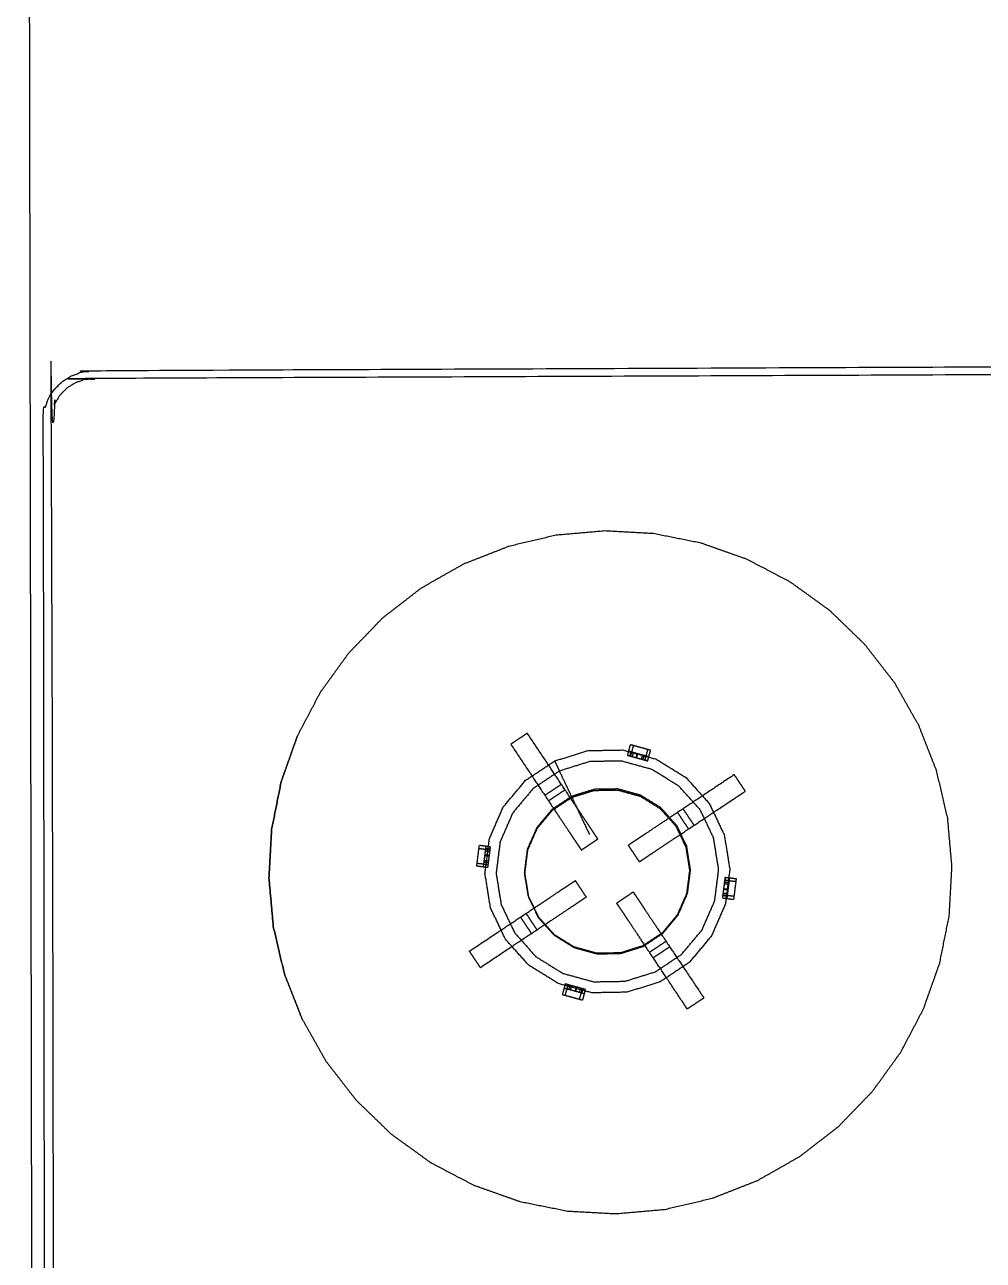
# Model space of a CAD drawing. Header units: millimetres. Extents: x 3429 to 24139, y -631 to 9878.
# Drawn here: x 9379.1 to 9439, y 3516 to 3593.1 of the extents above; entities that cross this region are included whole.
import ezdxf

# ---------------------------------------------------------------- set-up
doc = ezdxf.new("R2010")
doc.units = ezdxf.units.MM
for name, color, linetype, lineweight in [('multid_gorunus_3', 23, 'Continuous', 13), ('multid_gorunus_4', 15, 'Continuous', 9), ('multid_gorunus_5', 193, 'Continuous', 5), ('multid_gorunus_6', 54, 'Continuous', 0)]:
    doc.layers.add(name, color=color, linetype=linetype, lineweight=lineweight)

# ---------------------------------------------------------------- blocks, each defined once
blk = doc.blocks.new('grup-2')
at = {"layer": 'multid_gorunus_3', "lineweight": -3}
for points in [[(2177.357, 6034.773), (2177.67, 6034.738), (2177.983, 6034.703), (2178.271, 6034.601), (2178.558, 6034.5), (2178.812, 6034.339), (2179.067, 6034.179), (2179.279, 6033.968), (2179.492, 6033.758), (2179.654, 6033.505), (2179.816, 6033.252), (2179.92, 6032.965), (2180.024, 6032.678), (2180.062, 6032.366), (2180.099, 6032.053), (2180.024, 5970.278), (2180.236, 5918.509), (2180.201, 5918.196), (2180.166, 5917.883), (2180.065, 5917.595), (2179.963, 5917.308), (2179.803, 5917.054), (2179.642, 5916.799), (2179.432, 5916.587), (2179.221, 5916.374), (2178.968, 5916.212), (2178.715, 5916.05), (2178.429, 5915.946), (2178.142, 5915.842), (2177.829, 5915.804), (2177.517, 5915.767), (2143.248, 5915.627), (2108.978, 5915.487), (2108.666, 5915.521), (2108.353, 5915.556), (2108.065, 5915.658), (2107.777, 5915.76), (2107.523, 5915.92), (2107.269, 5916.08), (2107.057, 5916.291), (2106.844, 5916.501), (2106.682, 5916.754), (2106.52, 5917.007), (2106.415, 5917.294), (2106.311, 5917.581), (2106.274, 5917.893), (2106.237, 5918.206), (2106.393, 5959.982), (2106.1, 6031.751), (2106.134, 6032.063), (2106.169, 6032.376), (2106.271, 6032.664), (2106.373, 6032.951), (2106.533, 6033.206), (2106.693, 6033.46), (2106.904, 6033.672), (2107.115, 6033.885), (2107.367, 6034.047), (2107.62, 6034.209), (2107.907, 6034.313), (2108.194, 6034.417), (2108.506, 6034.455), (2108.819, 6034.492), (2143.088, 6034.633), (2177.357, 6034.773)], [(2177.357, 6034.773), (2177.67, 6034.738), (2177.983, 6034.703), (2178.271, 6034.601), (2178.558, 6034.5), (2178.812, 6034.339), (2179.067, 6034.179), (2179.279, 6033.968), (2179.492, 6033.758), (2179.654, 6033.505), (2179.816, 6033.252), (2179.92, 6032.965), (2180.024, 6032.678), (2180.062, 6032.366), (2180.099, 6032.053), (2180.024, 5970.278), (2180.236, 5918.509), (2180.201, 5918.196), (2180.166, 5917.883), (2180.065, 5917.595), (2179.963, 5917.308), (2179.803, 5917.054), (2179.642, 5916.799), (2179.432, 5916.587), (2179.221, 5916.374), (2178.968, 5916.212), (2178.715, 5916.05), (2178.429, 5915.946), (2178.142, 5915.842), (2177.829, 5915.804), (2177.517, 5915.767), (2143.248, 5915.627), (2108.978, 5915.487), (2108.666, 5915.521), (2108.353, 5915.556), (2108.065, 5915.658), (2107.777, 5915.76), (2107.523, 5915.92), (2107.269, 5916.08), (2107.057, 5916.291), (2106.844, 5916.501), (2106.682, 5916.754), (2106.52, 5917.007), (2106.415, 5917.294), (2106.311, 5917.581), (2106.274, 5917.893), (2106.237, 5918.206), (2106.393, 5959.982), (2106.1, 6031.751), (2106.134, 6032.063), (2106.169, 6032.376), (2106.271, 6032.664), (2106.373, 6032.951), (2106.533, 6033.206), (2106.693, 6033.46), (2106.904, 6033.672), (2107.115, 6033.885), (2107.367, 6034.047), (2107.62, 6034.209), (2107.907, 6034.313), (2108.194, 6034.417), (2108.506, 6034.455), (2108.819, 6034.492), (2143.088, 6034.633), (2177.357, 6034.773)], [(2178.097, 6035.19), (2177.727, 6035.232), (2177.357, 6035.273), (2143.086, 6035.132), (2108.815, 6034.992), (2108.445, 6034.948), (2108.076, 6034.904), (2107.736, 6034.781), (2107.397, 6034.658), (2107.098, 6034.466), (2106.799, 6034.274), (2106.55, 6034.023), (2106.301, 6033.772), (2106.112, 6033.471), (2105.922, 6033.171), (2105.802, 6032.831), (2105.682, 6032.491), (2105.641, 6032.121), (2105.6, 6031.75), (2105.893, 5959.98), (2105.737, 5918.202), (2105.781, 5917.832), (2105.825, 5917.462), (2105.948, 5917.123), (2106.071, 5916.784), (2106.263, 5916.485), (2106.455, 5916.186), (2106.706, 5915.937), (2106.957, 5915.688), (2107.257, 5915.499), (2107.558, 5915.309), (2107.898, 5915.189), (2108.238, 5915.069), (2108.608, 5915.028), (2108.978, 5914.987), (2143.25, 5915.127), (2177.521, 5915.267), (2177.89, 5915.311), (2178.26, 5915.355), (2178.599, 5915.478), (2178.938, 5915.601), (2179.237, 5915.793), (2179.536, 5915.985), (2179.785, 5916.236), (2180.035, 5916.487), (2180.224, 5916.788), (2180.413, 5917.088), (2180.534, 5917.428), (2180.654, 5917.769), (2180.695, 5918.139), (2180.736, 5918.509), (2180.524, 5970.28), (2180.599, 6032.057), (2180.555, 6032.427), (2180.511, 6032.797), (2180.388, 6033.136), (2180.265, 6033.475), (2180.073, 6033.774), (2179.881, 6034.073), (2179.63, 6034.322), (2179.379, 6034.571), (2179.078, 6034.761), (2178.778, 6034.95), (2178.438, 6035.07), (2178.097, 6035.19)], [(2178.097, 6035.19), (2177.727, 6035.232), (2177.357, 6035.273), (2143.086, 6035.132), (2108.815, 6034.992), (2108.445, 6034.948), (2108.076, 6034.904), (2107.736, 6034.781), (2107.397, 6034.658), (2107.098, 6034.466), (2106.799, 6034.274), (2106.55, 6034.023), (2106.301, 6033.772), (2106.112, 6033.471), (2105.922, 6033.171), (2105.802, 6032.831), (2105.682, 6032.491), (2105.641, 6032.121), (2105.6, 6031.75), (2105.893, 5959.98), (2105.737, 5918.202), (2105.781, 5917.832), (2105.825, 5917.462), (2105.948, 5917.123), (2106.071, 5916.784), (2106.263, 5916.485), (2106.455, 5916.186), (2106.706, 5915.937), (2106.957, 5915.688), (2107.257, 5915.499), (2107.558, 5915.309), (2107.898, 5915.189), (2108.238, 5915.069), (2108.608, 5915.028), (2108.978, 5914.987), (2143.25, 5915.127), (2177.521, 5915.267), (2177.89, 5915.311), (2178.26, 5915.355), (2178.599, 5915.478), (2178.938, 5915.601), (2179.237, 5915.793), (2179.536, 5915.985), (2179.785, 5916.236), (2180.035, 5916.487), (2180.224, 5916.788), (2180.413, 5917.088), (2180.534, 5917.428), (2180.654, 5917.769), (2180.695, 5918.139), (2180.736, 5918.509), (2180.524, 5970.28), (2180.599, 6032.057), (2180.555, 6032.427), (2180.511, 6032.797), (2180.388, 6033.136), (2180.265, 6033.475), (2180.073, 6033.774), (2179.881, 6034.073), (2179.63, 6034.322), (2179.379, 6034.571), (2179.078, 6034.761), (2178.778, 6034.95), (2178.438, 6035.07), (2178.097, 6035.19)]]:
    blk.add_open_spline(points, degree=2, knots=[-16, -16, -16, -15, -15, -14, -14, -13, -13, -12, -12, -11, -11, -10, -10, -9, -9, -8, -8, -7, -7, -6, -6, -5, -5, -4, -4, -3, -3, -2, -2, -1, -1, 0, 0, 1, 1, 2, 2, 3, 3, 4, 4, 5, 5, 6, 6, 7, 7, 8, 8, 9, 9, 10, 10, 11, 11, 12, 12, 13, 13, 14, 14, 15, 15, 16, 16, 16], dxfattribs=at)
at = {"layer": 'multid_gorunus_4', "lineweight": -3}
blk.add_lwpolyline([(2104.486, 6217.191), (2105.059, 5896.203)], dxfattribs=at)
for points, knots in [([(2129.831, 5985.519), (2129.831, 5985.519), (2129.832, 5985.519), (2131.179, 5984.812), (2132.525, 5984.105), (2133.96, 5983.598), (2135.394, 5983.091), (2136.885, 5982.792), (2138.377, 5982.493), (2139.896, 5982.41), (2141.415, 5982.328), (2142.93, 5982.461), (2144.446, 5982.595), (2145.926, 5982.943), (2147.407, 5983.292), (2148.824, 5983.847), (2150.24, 5984.402), (2151.562, 5985.154), (2152.885, 5985.906), (2154.088, 5986.837), (2155.29, 5987.769), (2156.347, 5988.863), (2157.404, 5989.956), (2158.296, 5991.189), (2159.187, 5992.422), (2159.894, 5993.769), (2160.6, 5995.117), (2161.108, 5996.55), (2161.616, 5997.984), (2161.914, 5999.476), (2162.212, 6000.968), (2162.295, 6002.487), (2162.379, 6004.006), (2162.244, 6005.521), (2162.11, 6007.036), (2161.762, 6008.517), (2161.415, 6009.998), (2160.859, 6011.414), (2160.303, 6012.83), (2159.552, 6014.153), (2158.801, 6015.476), (2157.869, 6016.678), (2156.936, 6017.88), (2155.843, 6018.938), (2154.75, 6019.996), (2153.517, 6020.887), (2152.283, 6021.777), (2150.937, 6022.484), (2149.59, 6023.191), (2148.155, 6023.698), (2146.721, 6024.206), (2145.23, 6024.504), (2143.738, 6024.803), (2142.219, 6024.886), (2140.7, 6024.968), (2139.185, 6024.835), (2137.669, 6024.702), (2136.189, 6024.353), (2134.708, 6024.004), (2133.292, 6023.449), (2131.875, 6022.894), (2130.553, 6022.142), (2129.23, 6021.391), (2128.028, 6020.459), (2126.825, 6019.528), (2125.768, 6018.434), (2124.711, 6017.34), (2123.819, 6016.107), (2122.928, 6014.875), (2122.222, 6013.527), (2121.515, 6012.18), (2121.007, 6010.746), (2120.499, 6009.312), (2120.201, 6007.82), (2119.903, 6006.329), (2119.82, 6004.81), (2119.736, 6003.291), (2119.871, 6001.775), (2120.005, 6000.26), (2120.353, 5998.779), (2120.701, 5997.298), (2121.257, 5995.882), (2121.812, 5994.466), (2122.563, 5993.143), (2123.314, 5991.82), (2124.246, 5990.618), (2125.179, 5989.416), (2126.272, 5988.358), (2127.365, 5987.3), (2128.598, 5986.41), (2129.832, 5985.519)], [7.999876, 7.999876, 7.999876, 8, 8, 9, 9, 10, 10, 11, 11, 12, 12, 13, 13, 14, 14, 15, 15, 16, 16, 17, 17, 18, 18, 19, 19, 20, 20, 21, 21, 22, 22, 23, 23, 24, 24, 25, 25, 26, 26, 27, 27, 28, 28, 29, 29, 30, 30, 31, 31, 32, 32, 33, 33, 34, 34, 35, 35, 36, 36, 37, 37, 38, 38, 39, 39, 40, 40, 41, 41, 42, 42, 43, 43, 44, 44, 45, 45, 46, 46, 47, 47, 48, 48, 49, 49, 50, 50, 51, 51, 52, 52, 52]), ([(2129.831, 5985.519), (2129.831, 5985.519), (2129.832, 5985.519), (2131.179, 5984.812), (2132.525, 5984.105), (2133.96, 5983.598), (2135.394, 5983.091), (2136.885, 5982.792), (2138.377, 5982.493), (2139.896, 5982.41), (2141.415, 5982.328), (2142.93, 5982.461), (2144.446, 5982.595), (2145.926, 5982.943), (2147.407, 5983.292), (2148.824, 5983.847), (2150.24, 5984.402), (2151.562, 5985.154), (2152.885, 5985.906), (2154.088, 5986.837), (2155.29, 5987.769), (2156.347, 5988.863), (2157.404, 5989.956), (2158.296, 5991.189), (2159.187, 5992.422), (2159.894, 5993.769), (2160.6, 5995.117), (2161.108, 5996.55), (2161.616, 5997.984), (2161.914, 5999.476), (2162.212, 6000.968), (2162.295, 6002.487), (2162.379, 6004.006), (2162.244, 6005.521), (2162.11, 6007.036), (2161.762, 6008.517), (2161.415, 6009.998), (2160.859, 6011.414), (2160.303, 6012.83), (2159.552, 6014.153), (2158.801, 6015.476), (2157.869, 6016.678), (2156.936, 6017.88), (2155.843, 6018.938), (2154.75, 6019.996), (2153.517, 6020.887), (2152.283, 6021.777), (2150.937, 6022.484), (2149.59, 6023.191), (2148.155, 6023.698), (2146.721, 6024.206), (2145.23, 6024.504), (2143.738, 6024.803), (2142.219, 6024.886), (2140.7, 6024.968), (2139.185, 6024.835), (2137.669, 6024.702), (2136.189, 6024.353), (2134.708, 6024.004), (2133.292, 6023.449), (2131.875, 6022.894), (2130.553, 6022.142), (2129.23, 6021.391), (2128.028, 6020.459), (2126.825, 6019.528), (2125.768, 6018.434), (2124.711, 6017.34), (2123.819, 6016.107), (2122.928, 6014.875), (2122.222, 6013.527), (2121.515, 6012.18), (2121.007, 6010.746), (2120.499, 6009.312), (2120.201, 6007.82), (2119.903, 6006.329), (2119.82, 6004.81), (2119.736, 6003.291), (2119.871, 6001.775), (2120.005, 6000.26), (2120.353, 5998.779), (2120.701, 5997.298), (2121.257, 5995.882), (2121.812, 5994.466), (2122.563, 5993.143), (2123.314, 5991.82), (2124.246, 5990.618), (2125.179, 5989.416), (2126.272, 5988.358), (2127.365, 5987.3), (2128.598, 5986.41), (2129.832, 5985.519)], [7.999876, 7.999876, 7.999876, 8, 8, 9, 9, 10, 10, 11, 11, 12, 12, 13, 13, 14, 14, 15, 15, 16, 16, 17, 17, 18, 18, 19, 19, 20, 20, 21, 21, 22, 22, 23, 23, 24, 24, 25, 25, 26, 26, 27, 27, 28, 28, 29, 29, 30, 30, 31, 31, 32, 32, 33, 33, 34, 34, 35, 35, 36, 36, 37, 37, 38, 38, 39, 39, 40, 40, 41, 41, 42, 42, 43, 43, 44, 44, 45, 45, 46, 46, 47, 47, 48, 48, 49, 49, 50, 50, 51, 51, 52, 52, 52]), ([(2121.812, 5994.466), (2121.257, 5995.882), (2120.701, 5997.298), (2120.353, 5998.779), (2120.005, 6000.26), (2119.871, 6001.775), (2119.736, 6003.291), (2119.82, 6004.81), (2119.903, 6006.329), (2120.201, 6007.82), (2120.499, 6009.312), (2121.007, 6010.746), (2121.515, 6012.18)], [61, 61, 61, 62, 62, 63, 63, 64, 64, 65, 65, 66, 66, 67, 67, 67]), ([(2121.812, 5994.466), (2121.257, 5995.882), (2120.701, 5997.298), (2120.353, 5998.779), (2120.005, 6000.26), (2119.871, 6001.775), (2119.736, 6003.291), (2119.82, 6004.81), (2119.903, 6006.329), (2120.201, 6007.82), (2120.499, 6009.312), (2121.007, 6010.746), (2121.515, 6012.18)], [61, 61, 61, 62, 62, 63, 63, 64, 64, 65, 65, 66, 66, 67, 67, 67])]:
    blk.add_open_spline(points, degree=2, knots=knots, dxfattribs=at)
at = {"layer": 'multid_gorunus_5', "lineweight": -3}
for points, knots in [([(2135.864, 6012.335), (2135.606, 6012.163), (2135.348, 6011.991), (2135.09, 6011.819), (2134.832, 6011.647)], [0, 0, 0, 1, 1, 2, 2, 2]), ([(2135.864, 6012.335), (2135.606, 6012.163), (2135.348, 6011.991), (2135.09, 6011.819), (2134.832, 6011.647)], [0, 0, 0, 1, 1, 2, 2, 2]), ([(2140.272, 6005.722), (2140.251, 6005.754), (2140.23, 6005.786), (2140.167, 6005.881), (2140.103, 6005.976), (2139.998, 6006.134), (2139.893, 6006.292), (2139.746, 6006.513), (2139.598, 6006.733), (2139.41, 6007.016), (2139.221, 6007.299), (2138.992, 6007.643), (2138.763, 6007.987), (2138.493, 6008.391), (2138.224, 6008.796), (2137.692, 6009.594), (2137.16, 6010.392), (2136.512, 6011.364), (2135.864, 6012.335)], [2, 2, 2, 3, 3, 4, 4, 5, 5, 6, 6, 7, 7, 8, 8, 9, 9, 10, 10, 11, 11, 11]), ([(2140.272, 6005.722), (2140.251, 6005.754), (2140.23, 6005.786), (2140.167, 6005.881), (2140.103, 6005.976), (2139.998, 6006.134), (2139.893, 6006.292), (2139.746, 6006.513), (2139.598, 6006.733), (2139.41, 6007.016), (2139.221, 6007.299), (2138.992, 6007.643), (2138.763, 6007.987), (2138.493, 6008.391), (2138.224, 6008.796), (2137.692, 6009.594), (2137.16, 6010.392), (2136.512, 6011.364), (2135.864, 6012.335)], [2, 2, 2, 3, 3, 4, 4, 5, 5, 6, 6, 7, 7, 8, 8, 9, 9, 10, 10, 11, 11, 11]), ([(2134.832, 6011.647), (2135.48, 6010.675), (2136.127, 6009.704), (2136.659, 6008.906), (2137.191, 6008.108), (2137.461, 6007.703), (2137.73, 6007.299), (2137.96, 6006.955), (2138.189, 6006.611), (2138.378, 6006.328), (2138.566, 6006.045), (2138.713, 6005.825), (2138.86, 6005.604), (2138.966, 6005.446), (2139.071, 6005.288), (2139.134, 6005.192), (2139.198, 6005.097), (2139.219, 6005.066), (2139.24, 6005.034)], [8, 8, 8, 9, 9, 10, 10, 11, 11, 12, 12, 13, 13, 14, 14, 15, 15, 16, 16, 17, 17, 17]), ([(2134.832, 6011.647), (2135.48, 6010.675), (2136.127, 6009.704), (2136.659, 6008.906), (2137.191, 6008.108), (2137.461, 6007.703), (2137.73, 6007.299), (2137.96, 6006.955), (2138.189, 6006.611), (2138.378, 6006.328), (2138.566, 6006.045), (2138.713, 6005.825), (2138.86, 6005.604), (2138.966, 6005.446), (2139.071, 6005.288), (2139.134, 6005.192), (2139.198, 6005.097), (2139.219, 6005.066), (2139.24, 6005.034)], [8, 8, 8, 9, 9, 10, 10, 11, 11, 12, 12, 13, 13, 14, 14, 15, 15, 16, 16, 17, 17, 17]), ([(2142.124, 6010.955), (2142.158, 6011.081), (2142.193, 6011.207), (2142.249, 6011.411), (2142.305, 6011.615)], [0, 0, 0, 1, 1, 2, 2, 2]), ([(2142.124, 6010.955), (2142.158, 6011.081), (2142.193, 6011.207), (2142.249, 6011.411), (2142.305, 6011.615)], [0, 0, 0, 1, 1, 2, 2, 2]), ([(2142.124, 6010.955), (2142.199, 6010.934), (2142.275, 6010.914), (2142.467, 6010.861), (2142.659, 6010.808), (2142.877, 6010.748), (2143.095, 6010.688), (2143.237, 6010.649), (2143.38, 6010.609), (2143.414, 6010.735), (2143.449, 6010.861), (2143.505, 6011.065), (2143.561, 6011.269)], [-2, -2, -2, -1, -1, 0, 0, 1, 1, 2, 2, 3, 3, 4, 4, 4]), ([(2142.124, 6010.955), (2142.199, 6010.934), (2142.275, 6010.914), (2142.467, 6010.861), (2142.659, 6010.808), (2142.877, 6010.748), (2143.095, 6010.688), (2143.237, 6010.649), (2143.38, 6010.609), (2143.414, 6010.735), (2143.449, 6010.861), (2143.505, 6011.065), (2143.561, 6011.269)], [-2, -2, -2, -1, -1, 0, 0, 1, 1, 2, 2, 3, 3, 4, 4, 4]), ([(2143.449, 6010.861), (2143.307, 6010.9), (2143.164, 6010.939), (2142.946, 6010.999), (2142.728, 6011.059), (2142.536, 6011.112), (2142.344, 6011.165), (2142.269, 6011.186), (2142.193, 6011.207)], [0, 0, 0, 1, 1, 2, 2, 3, 3, 4, 4, 4]), ([(2143.449, 6010.861), (2143.307, 6010.9), (2143.164, 6010.939), (2142.946, 6010.999), (2142.728, 6011.059), (2142.536, 6011.112), (2142.344, 6011.165), (2142.269, 6011.186), (2142.193, 6011.207)], [0, 0, 0, 1, 1, 2, 2, 3, 3, 4, 4, 4]), ([(2143.561, 6011.269), (2143.419, 6011.308), (2143.277, 6011.347), (2143.058, 6011.407), (2142.84, 6011.467), (2142.648, 6011.52), (2142.457, 6011.573), (2142.381, 6011.594), (2142.305, 6011.615)], [25, 25, 25, 26, 26, 27, 27, 28, 28, 29, 29, 29]), ([(2143.561, 6011.269), (2143.419, 6011.308), (2143.277, 6011.347), (2143.058, 6011.407), (2142.84, 6011.467), (2142.648, 6011.52), (2142.457, 6011.573), (2142.381, 6011.594), (2142.305, 6011.615)], [25, 25, 25, 26, 26, 27, 27, 28, 28, 29, 29, 29]), ([(2142.32, 6010.901), (2142.355, 6011.027), (2142.389, 6011.152), (2142.445, 6011.356), (2142.502, 6011.56)], [0, 0, 0, 1, 1, 2, 2, 2]), ([(2142.32, 6010.901), (2142.355, 6011.027), (2142.389, 6011.152), (2142.445, 6011.356), (2142.502, 6011.56)], [0, 0, 0, 1, 1, 2, 2, 2]), ([(2143.377, 6011.319), (2143.321, 6011.115), (2143.264, 6010.911), (2143.23, 6010.786), (2143.195, 6010.66)], [34, 34, 34, 35, 35, 36, 36, 36]), ([(2143.377, 6011.319), (2143.321, 6011.115), (2143.264, 6010.911), (2143.23, 6010.786), (2143.195, 6010.66)], [34, 34, 34, 35, 35, 36, 36, 36]), ([(2148.786, 6009.748), (2147.814, 6009.1), (2146.842, 6008.452), (2146.044, 6007.92), (2145.247, 6007.388), (2144.842, 6007.119), (2144.438, 6006.849), (2144.094, 6006.62), (2143.75, 6006.39), (2143.467, 6006.202), (2143.184, 6006.013), (2142.963, 6005.866), (2142.743, 6005.719), (2142.585, 6005.614), (2142.426, 6005.508), (2142.331, 6005.445), (2142.236, 6005.381), (2142.205, 6005.36), (2142.173, 6005.339)], [8, 8, 8, 9, 9, 10, 10, 11, 11, 12, 12, 13, 13, 14, 14, 15, 15, 16, 16, 17, 17, 17]), ([(2148.786, 6009.748), (2147.814, 6009.1), (2146.842, 6008.452), (2146.044, 6007.92), (2145.247, 6007.388), (2144.842, 6007.119), (2144.438, 6006.849), (2144.094, 6006.62), (2143.75, 6006.39), (2143.467, 6006.202), (2143.184, 6006.013), (2142.963, 6005.866), (2142.743, 6005.719), (2142.585, 6005.614), (2142.426, 6005.508), (2142.331, 6005.445), (2142.236, 6005.381), (2142.205, 6005.36), (2142.173, 6005.339)], [8, 8, 8, 9, 9, 10, 10, 11, 11, 12, 12, 13, 13, 14, 14, 15, 15, 16, 16, 17, 17, 17]), ([(2149.474, 6008.715), (2149.302, 6008.973), (2149.13, 6009.231), (2148.958, 6009.489), (2148.786, 6009.748)], [0, 0, 0, 1, 1, 2, 2, 2]), ([(2149.474, 6008.715), (2149.302, 6008.973), (2149.13, 6009.231), (2148.958, 6009.489), (2148.786, 6009.748)], [0, 0, 0, 1, 1, 2, 2, 2]), ([(2137.993, 6009.141), (2137.735, 6008.969), (2137.477, 6008.797), (2137.219, 6008.625), (2136.961, 6008.453)], [0, 0, 0, 1, 1, 2, 2, 2]), ([(2137.993, 6009.141), (2137.735, 6008.969), (2137.477, 6008.797), (2137.219, 6008.625), (2136.961, 6008.453)], [0, 0, 0, 1, 1, 2, 2, 2]), ([(2138.224, 6008.796), (2137.965, 6008.624), (2137.707, 6008.452), (2137.449, 6008.28), (2137.191, 6008.108)], [0, 0, 0, 1, 1, 2, 2, 2]), ([(2138.224, 6008.796), (2137.965, 6008.624), (2137.707, 6008.452), (2137.449, 6008.28), (2137.191, 6008.108)], [0, 0, 0, 1, 1, 2, 2, 2]), ([(2142.861, 6004.307), (2142.893, 6004.328), (2142.925, 6004.349), (2143.02, 6004.412), (2143.115, 6004.476), (2143.273, 6004.581), (2143.431, 6004.687), (2143.652, 6004.834), (2143.872, 6004.981), (2144.155, 6005.169), (2144.438, 6005.358), (2144.782, 6005.587), (2145.126, 6005.817), (2145.53, 6006.086), (2145.935, 6006.356), (2146.733, 6006.888), (2147.531, 6007.42), (2148.502, 6008.067), (2149.474, 6008.715)], [2, 2, 2, 3, 3, 4, 4, 5, 5, 6, 6, 7, 7, 8, 8, 9, 9, 10, 10, 11, 11, 11]), ([(2142.861, 6004.307), (2142.893, 6004.328), (2142.925, 6004.349), (2143.02, 6004.412), (2143.115, 6004.476), (2143.273, 6004.581), (2143.431, 6004.687), (2143.652, 6004.834), (2143.872, 6004.981), (2144.155, 6005.169), (2144.438, 6005.358), (2144.782, 6005.587), (2145.126, 6005.817), (2145.53, 6006.086), (2145.935, 6006.356), (2146.733, 6006.888), (2147.531, 6007.42), (2148.502, 6008.067), (2149.474, 6008.715)], [2, 2, 2, 3, 3, 4, 4, 5, 5, 6, 6, 7, 7, 8, 8, 9, 9, 10, 10, 11, 11, 11]), ([(2145.935, 6006.356), (2145.763, 6006.614), (2145.591, 6006.872), (2145.419, 6007.13), (2145.247, 6007.388)], [0, 0, 0, 1, 1, 2, 2, 2]), ([(2145.935, 6006.356), (2145.763, 6006.614), (2145.591, 6006.872), (2145.419, 6007.13), (2145.247, 6007.388)], [0, 0, 0, 1, 1, 2, 2, 2]), ([(2146.28, 6006.586), (2146.108, 6006.844), (2145.936, 6007.102), (2145.764, 6007.36), (2145.592, 6007.618)], [0, 0, 0, 1, 1, 2, 2, 2]), ([(2146.28, 6006.586), (2146.108, 6006.844), (2145.936, 6007.102), (2145.764, 6007.36), (2145.592, 6007.618)], [0, 0, 0, 1, 1, 2, 2, 2]), ([(2140.272, 6005.722), (2140.014, 6005.55), (2139.756, 6005.378), (2139.498, 6005.206), (2139.24, 6005.034)], [0, 0, 0, 1, 1, 2, 2, 2]), ([(2140.272, 6005.722), (2140.014, 6005.55), (2139.756, 6005.378), (2139.498, 6005.206), (2139.24, 6005.034)], [0, 0, 0, 1, 1, 2, 2, 2]), ([(2132.707, 6004.033), (2132.725, 6004.179), (2132.744, 6004.326), (2132.772, 6004.55), (2132.801, 6004.775), (2132.826, 6004.972), (2132.851, 6005.17), (2132.861, 6005.248), (2132.871, 6005.325)], [25, 25, 25, 26, 26, 27, 27, 28, 28, 29, 29, 29]), ([(2132.707, 6004.033), (2132.725, 6004.179), (2132.744, 6004.326), (2132.772, 6004.55), (2132.801, 6004.775), (2132.826, 6004.972), (2132.851, 6005.17), (2132.861, 6005.248), (2132.871, 6005.325)], [25, 25, 25, 26, 26, 27, 27, 28, 28, 29, 29, 29]), ([(2133.51, 6004.929), (2133.519, 6005.006), (2133.529, 6005.084), (2133.539, 6005.162), (2133.549, 6005.239), (2133.539, 6005.162), (2133.529, 6005.084), (2133.504, 6004.886), (2133.479, 6004.689), (2133.451, 6004.464), (2133.422, 6004.24), (2133.404, 6004.093), (2133.385, 6003.947), (2133.256, 6003.963), (2133.127, 6003.979), (2132.917, 6004.006), (2132.707, 6004.033)], [-3.392285, -3.392285, -3.392285, -3, -3, -2, -2, -1, -1, 0, 0, 1, 1, 2, 2, 3, 3, 4, 4, 4]), ([(2133.51, 6004.929), (2133.519, 6005.006), (2133.529, 6005.084), (2133.539, 6005.162), (2133.549, 6005.239), (2133.539, 6005.162), (2133.529, 6005.084), (2133.504, 6004.886), (2133.479, 6004.689), (2133.451, 6004.464), (2133.422, 6004.24), (2133.404, 6004.093), (2133.385, 6003.947), (2133.256, 6003.963), (2133.127, 6003.979), (2132.917, 6004.006), (2132.707, 6004.033)], [-3.392285, -3.392285, -3.392285, -3, -3, -2, -2, -1, -1, 0, 0, 1, 1, 2, 2, 3, 3, 4, 4, 4]), ([(2133.523, 6005.037), (2133.394, 6005.054), (2133.265, 6005.07), (2133.055, 6005.097), (2132.845, 6005.123)], [0, 0, 0, 1, 1, 2, 2, 2]), ([(2133.523, 6005.037), (2133.394, 6005.054), (2133.265, 6005.07), (2133.055, 6005.097), (2132.845, 6005.123)], [0, 0, 0, 1, 1, 2, 2, 2]), ([(2133.549, 6005.239), (2133.42, 6005.256), (2133.291, 6005.272), (2133.081, 6005.299), (2132.871, 6005.325)], [0, 0, 0, 1, 1, 2, 2, 2]), ([(2133.549, 6005.239), (2133.42, 6005.256), (2133.291, 6005.272), (2133.081, 6005.299), (2132.871, 6005.325)], [0, 0, 0, 1, 1, 2, 2, 2]), ([(2133.127, 6003.979), (2133.145, 6004.126), (2133.164, 6004.273), (2133.192, 6004.497), (2133.221, 6004.722), (2133.246, 6004.919), (2133.271, 6005.116), (2133.281, 6005.194), (2133.291, 6005.272)], [0, 0, 0, 1, 1, 2, 2, 3, 3, 4, 4, 4]), ([(2133.127, 6003.979), (2133.145, 6004.126), (2133.164, 6004.273), (2133.192, 6004.497), (2133.221, 6004.722), (2133.246, 6004.919), (2133.271, 6005.116), (2133.281, 6005.194), (2133.291, 6005.272)], [0, 0, 0, 1, 1, 2, 2, 3, 3, 4, 4, 4]), ([(2133.523, 6005.037), (2133.526, 6005.06), (2133.529, 6005.084), (2133.539, 6005.162), (2133.549, 6005.239), (2133.539, 6005.162), (2133.529, 6005.084), (2133.526, 6005.06), (2133.523, 6005.037)], [42.882837, 42.882837, 42.882837, 43, 43, 44, 44, 45, 45, 45.117162, 45.117162, 45.117162]), ([(2133.523, 6005.037), (2133.526, 6005.06), (2133.529, 6005.084), (2133.539, 6005.162), (2133.549, 6005.239), (2133.539, 6005.162), (2133.529, 6005.084), (2133.526, 6005.06), (2133.523, 6005.037)], [42.882837, 42.882837, 42.882837, 43, 43, 44, 44, 45, 45, 45.117162, 45.117162, 45.117162]), ([(2142.861, 6004.307), (2142.689, 6004.565), (2142.517, 6004.823), (2142.345, 6005.081), (2142.173, 6005.339)], [0, 0, 0, 1, 1, 2, 2, 2]), ([(2142.861, 6004.307), (2142.689, 6004.565), (2142.517, 6004.823), (2142.345, 6005.081), (2142.173, 6005.339)], [0, 0, 0, 1, 1, 2, 2, 2]), ([(2132.731, 6004.223), (2132.941, 6004.196), (2133.151, 6004.169), (2133.28, 6004.153), (2133.409, 6004.137)], [34, 34, 34, 35, 35, 36, 36, 36]), ([(2132.731, 6004.223), (2132.941, 6004.196), (2133.151, 6004.169), (2133.28, 6004.153), (2133.409, 6004.137)], [34, 34, 34, 35, 35, 36, 36, 36]), ([(2148.063, 6002.046), (2148.073, 6002.124), (2148.083, 6002.202), (2148.108, 6002.399), (2148.133, 6002.596), (2148.161, 6002.821), (2148.19, 6003.045), (2148.208, 6003.192), (2148.227, 6003.338), (2148.356, 6003.322), (2148.485, 6003.306), (2148.695, 6003.279), (2148.905, 6003.252)], [-2, -2, -2, -1, -1, 0, 0, 1, 1, 2, 2, 3, 3, 4, 4, 4]), ([(2148.063, 6002.046), (2148.073, 6002.124), (2148.083, 6002.202), (2148.108, 6002.399), (2148.133, 6002.596), (2148.161, 6002.821), (2148.19, 6003.045), (2148.208, 6003.192), (2148.227, 6003.338), (2148.356, 6003.322), (2148.485, 6003.306), (2148.695, 6003.279), (2148.905, 6003.252)], [-2, -2, -2, -1, -1, 0, 0, 1, 1, 2, 2, 3, 3, 4, 4, 4]), ([(2148.485, 6003.306), (2148.467, 6003.159), (2148.448, 6003.013), (2148.42, 6002.788), (2148.391, 6002.564), (2148.366, 6002.366), (2148.341, 6002.169), (2148.331, 6002.091), (2148.321, 6002.013)], [0, 0, 0, 1, 1, 2, 2, 3, 3, 4, 4, 4]), ([(2148.485, 6003.306), (2148.467, 6003.159), (2148.448, 6003.013), (2148.42, 6002.788), (2148.391, 6002.564), (2148.366, 6002.366), (2148.341, 6002.169), (2148.331, 6002.091), (2148.321, 6002.013)], [0, 0, 0, 1, 1, 2, 2, 3, 3, 4, 4, 4]), ([(2148.905, 6003.252), (2148.886, 6003.106), (2148.868, 6002.959), (2148.839, 6002.735), (2148.811, 6002.51), (2148.786, 6002.313), (2148.761, 6002.116), (2148.751, 6002.038), (2148.741, 6001.96)], [25, 25, 25, 26, 26, 27, 27, 28, 28, 29, 29, 29]), ([(2148.905, 6003.252), (2148.886, 6003.106), (2148.868, 6002.959), (2148.839, 6002.735), (2148.811, 6002.51), (2148.786, 6002.313), (2148.761, 6002.116), (2148.751, 6002.038), (2148.741, 6001.96)], [25, 25, 25, 26, 26, 27, 27, 28, 28, 29, 29, 29]), ([(2132.249, 5998.724), (2133.221, 5999.372), (2134.193, 6000.02), (2134.991, 6000.552), (2135.789, 6001.084), (2136.193, 6001.353), (2136.598, 6001.623), (2136.942, 6001.852), (2137.286, 6002.081), (2137.569, 6002.27), (2137.851, 6002.458), (2138.072, 6002.606), (2138.293, 6002.753), (2138.451, 6002.858), (2138.609, 6002.963), (2138.704, 6003.027), (2138.799, 6003.09), (2138.831, 6003.111), (2138.863, 6003.132)], [8, 8, 8, 9, 9, 10, 10, 11, 11, 12, 12, 13, 13, 14, 14, 15, 15, 16, 16, 17, 17, 17]), ([(2132.249, 5998.724), (2133.221, 5999.372), (2134.193, 6000.02), (2134.991, 6000.552), (2135.789, 6001.084), (2136.193, 6001.353), (2136.598, 6001.623), (2136.942, 6001.852), (2137.286, 6002.081), (2137.569, 6002.27), (2137.851, 6002.458), (2138.072, 6002.606), (2138.293, 6002.753), (2138.451, 6002.858), (2138.609, 6002.963), (2138.704, 6003.027), (2138.799, 6003.09), (2138.831, 6003.111), (2138.863, 6003.132)], [8, 8, 8, 9, 9, 10, 10, 11, 11, 12, 12, 13, 13, 14, 14, 15, 15, 16, 16, 17, 17, 17]), ([(2139.551, 6002.1), (2139.379, 6002.358), (2139.207, 6002.616), (2139.035, 6002.874), (2138.863, 6003.132)], [0, 0, 0, 1, 1, 2, 2, 2]), ([(2139.551, 6002.1), (2139.379, 6002.358), (2139.207, 6002.616), (2139.035, 6002.874), (2138.863, 6003.132)], [0, 0, 0, 1, 1, 2, 2, 2]), ([(2148.881, 6003.062), (2148.671, 6003.089), (2148.461, 6003.116), (2148.332, 6003.132), (2148.203, 6003.148)], [34, 34, 34, 35, 35, 36, 36, 36]), ([(2148.881, 6003.062), (2148.671, 6003.089), (2148.461, 6003.116), (2148.332, 6003.132), (2148.203, 6003.148)], [34, 34, 34, 35, 35, 36, 36, 36]), ([(2139.551, 6002.1), (2139.519, 6002.079), (2139.487, 6002.058), (2139.392, 6001.994), (2139.297, 6001.931), (2139.139, 6001.826), (2138.981, 6001.72), (2138.76, 6001.573), (2138.54, 6001.426), (2138.257, 6001.238), (2137.974, 6001.049), (2137.63, 6000.82), (2137.286, 6000.59), (2136.881, 6000.321), (2136.477, 6000.051), (2135.679, 5999.519), (2134.881, 5998.987), (2133.909, 5998.34), (2132.938, 5997.692)], [2, 2, 2, 3, 3, 4, 4, 5, 5, 6, 6, 7, 7, 8, 8, 9, 9, 10, 10, 11, 11, 11]), ([(2139.551, 6002.1), (2139.519, 6002.079), (2139.487, 6002.058), (2139.392, 6001.994), (2139.297, 6001.931), (2139.139, 6001.826), (2138.981, 6001.72), (2138.76, 6001.573), (2138.54, 6001.426), (2138.257, 6001.238), (2137.974, 6001.049), (2137.63, 6000.82), (2137.286, 6000.59), (2136.881, 6000.321), (2136.477, 6000.051), (2135.679, 5999.519), (2134.881, 5998.987), (2133.909, 5998.34), (2132.938, 5997.692)], [2, 2, 2, 3, 3, 4, 4, 5, 5, 6, 6, 7, 7, 8, 8, 9, 9, 10, 10, 11, 11, 11]), ([(2142.479, 6002.412), (2142.221, 6002.24), (2141.963, 6002.068), (2141.705, 6001.896), (2141.447, 6001.724)], [0, 0, 0, 1, 1, 2, 2, 2]), ([(2142.479, 6002.412), (2142.221, 6002.24), (2141.963, 6002.068), (2141.705, 6001.896), (2141.447, 6001.724)], [0, 0, 0, 1, 1, 2, 2, 2]), ([(2145.855, 5995.111), (2145.207, 5996.082), (2144.56, 5997.054), (2144.028, 5997.852), (2143.496, 5998.65), (2143.226, 5999.054), (2142.957, 5999.459), (2142.727, 5999.803), (2142.498, 6000.147), (2142.309, 6000.43), (2142.121, 6000.712), (2141.974, 6000.933), (2141.827, 6001.154), (2141.721, 6001.312), (2141.616, 6001.47), (2141.552, 6001.565), (2141.489, 6001.66), (2141.468, 6001.692), (2141.447, 6001.724)], [8, 8, 8, 9, 9, 10, 10, 11, 11, 12, 12, 13, 13, 14, 14, 15, 15, 16, 16, 17, 17, 17]), ([(2145.855, 5995.111), (2145.207, 5996.082), (2144.56, 5997.054), (2144.028, 5997.852), (2143.496, 5998.65), (2143.226, 5999.054), (2142.957, 5999.459), (2142.727, 5999.803), (2142.498, 6000.147), (2142.309, 6000.43), (2142.121, 6000.712), (2141.974, 6000.933), (2141.827, 6001.154), (2141.721, 6001.312), (2141.616, 6001.47), (2141.552, 6001.565), (2141.489, 6001.66), (2141.468, 6001.692), (2141.447, 6001.724)], [8, 8, 8, 9, 9, 10, 10, 11, 11, 12, 12, 13, 13, 14, 14, 15, 15, 16, 16, 17, 17, 17]), ([(2142.479, 6002.412), (2142.5, 6002.38), (2142.521, 6002.348), (2142.585, 6002.253), (2142.648, 6002.158), (2142.754, 6002), (2142.859, 6001.842), (2143.006, 6001.621), (2143.153, 6001.401), (2143.342, 6001.118), (2143.53, 6000.835), (2143.76, 6000.491), (2143.989, 6000.147), (2144.259, 5999.743), (2144.528, 5999.338), (2145.06, 5998.54), (2145.592, 5997.742), (2146.24, 5996.771), (2146.888, 5995.799)], [2, 2, 2, 3, 3, 4, 4, 5, 5, 6, 6, 7, 7, 8, 8, 9, 9, 10, 10, 11, 11, 11]), ([(2142.479, 6002.412), (2142.5, 6002.38), (2142.521, 6002.348), (2142.585, 6002.253), (2142.648, 6002.158), (2142.754, 6002), (2142.859, 6001.842), (2143.006, 6001.621), (2143.153, 6001.401), (2143.342, 6001.118), (2143.53, 6000.835), (2143.76, 6000.491), (2143.989, 6000.147), (2144.259, 5999.743), (2144.528, 5999.338), (2145.06, 5998.54), (2145.592, 5997.742), (2146.24, 5996.771), (2146.888, 5995.799)], [2, 2, 2, 3, 3, 4, 4, 5, 5, 6, 6, 7, 7, 8, 8, 9, 9, 10, 10, 11, 11, 11]), ([(2148.063, 6002.046), (2148.192, 6002.029), (2148.321, 6002.013), (2148.531, 6001.986), (2148.741, 6001.96)], [0, 0, 0, 1, 1, 2, 2, 2]), ([(2148.063, 6002.046), (2148.192, 6002.029), (2148.321, 6002.013), (2148.531, 6001.986), (2148.741, 6001.96)], [0, 0, 0, 1, 1, 2, 2, 2]), ([(2148.088, 6002.248), (2148.218, 6002.232), (2148.347, 6002.215), (2148.557, 6002.188), (2148.767, 6002.162)], [0, 0, 0, 1, 1, 2, 2, 2]), ([(2148.088, 6002.248), (2148.218, 6002.232), (2148.347, 6002.215), (2148.557, 6002.188), (2148.767, 6002.162)], [0, 0, 0, 1, 1, 2, 2, 2]), ([(2136.477, 6000.051), (2136.305, 6000.309), (2136.133, 6000.567), (2135.961, 6000.825), (2135.789, 6001.084)], [0, 0, 0, 1, 1, 2, 2, 2]), ([(2136.477, 6000.051), (2136.305, 6000.309), (2136.133, 6000.567), (2135.961, 6000.825), (2135.789, 6001.084)], [0, 0, 0, 1, 1, 2, 2, 2]), ([(2136.132, 5999.821), (2135.96, 6000.079), (2135.788, 6000.337), (2135.616, 6000.595), (2135.444, 6000.853)], [0, 0, 0, 1, 1, 2, 2, 2]), ([(2136.132, 5999.821), (2135.96, 6000.079), (2135.788, 6000.337), (2135.616, 6000.595), (2135.444, 6000.853)], [0, 0, 0, 1, 1, 2, 2, 2]), ([(2132.938, 5997.692), (2132.766, 5997.95), (2132.594, 5998.208), (2132.421, 5998.466), (2132.249, 5998.724)], [0, 0, 0, 1, 1, 2, 2, 2]), ([(2132.938, 5997.692), (2132.766, 5997.95), (2132.594, 5998.208), (2132.421, 5998.466), (2132.249, 5998.724)], [0, 0, 0, 1, 1, 2, 2, 2]), ([(2144.528, 5999.338), (2144.27, 5999.166), (2144.012, 5998.994), (2143.754, 5998.822), (2143.496, 5998.65)], [0, 0, 0, 1, 1, 2, 2, 2]), ([(2144.528, 5999.338), (2144.27, 5999.166), (2144.012, 5998.994), (2143.754, 5998.822), (2143.496, 5998.65)], [0, 0, 0, 1, 1, 2, 2, 2]), ([(2144.758, 5998.993), (2144.5, 5998.821), (2144.242, 5998.649), (2143.984, 5998.477), (2143.726, 5998.305)], [0, 0, 0, 1, 1, 2, 2, 2]), ([(2144.758, 5998.993), (2144.5, 5998.821), (2144.242, 5998.649), (2143.984, 5998.477), (2143.726, 5998.305)], [0, 0, 0, 1, 1, 2, 2, 2]), ([(2139.488, 5996.33), (2139.412, 5996.351), (2139.337, 5996.372), (2139.145, 5996.424), (2138.953, 5996.477), (2138.735, 5996.537), (2138.517, 5996.597), (2138.374, 5996.637), (2138.232, 5996.676), (2138.197, 5996.55), (2138.163, 5996.425), (2138.107, 5996.221), (2138.05, 5996.017)], [-2, -2, -2, -1, -1, 0, 0, 1, 1, 2, 2, 3, 3, 4, 4, 4]), ([(2139.488, 5996.33), (2139.412, 5996.351), (2139.337, 5996.372), (2139.145, 5996.424), (2138.953, 5996.477), (2138.735, 5996.537), (2138.517, 5996.597), (2138.374, 5996.637), (2138.232, 5996.676), (2138.197, 5996.55), (2138.163, 5996.425), (2138.107, 5996.221), (2138.05, 5996.017)], [-2, -2, -2, -1, -1, 0, 0, 1, 1, 2, 2, 3, 3, 4, 4, 4]), ([(2138.163, 5996.425), (2138.305, 5996.385), (2138.448, 5996.346), (2138.666, 5996.286), (2138.884, 5996.226), (2139.076, 5996.173), (2139.268, 5996.12), (2139.343, 5996.1), (2139.419, 5996.079)], [0, 0, 0, 1, 1, 2, 2, 3, 3, 4, 4, 4]), ([(2138.163, 5996.425), (2138.305, 5996.385), (2138.448, 5996.346), (2138.666, 5996.286), (2138.884, 5996.226), (2139.076, 5996.173), (2139.268, 5996.12), (2139.343, 5996.1), (2139.419, 5996.079)], [0, 0, 0, 1, 1, 2, 2, 3, 3, 4, 4, 4]), ([(2138.235, 5995.966), (2138.291, 5996.17), (2138.347, 5996.374), (2138.382, 5996.499), (2138.417, 5996.625)], [34, 34, 34, 35, 35, 36, 36, 36]), ([(2138.235, 5995.966), (2138.291, 5996.17), (2138.347, 5996.374), (2138.382, 5996.499), (2138.417, 5996.625)], [34, 34, 34, 35, 35, 36, 36, 36]), ([(2139.292, 5996.384), (2139.257, 5996.258), (2139.223, 5996.133), (2139.166, 5995.929), (2139.11, 5995.725)], [0, 0, 0, 1, 1, 2, 2, 2]), ([(2139.292, 5996.384), (2139.257, 5996.258), (2139.223, 5996.133), (2139.166, 5995.929), (2139.11, 5995.725)], [0, 0, 0, 1, 1, 2, 2, 2]), ([(2139.488, 5996.33), (2139.454, 5996.204), (2139.419, 5996.079), (2139.363, 5995.875), (2139.307, 5995.671)], [0, 0, 0, 1, 1, 2, 2, 2]), ([(2139.488, 5996.33), (2139.454, 5996.204), (2139.419, 5996.079), (2139.363, 5995.875), (2139.307, 5995.671)], [0, 0, 0, 1, 1, 2, 2, 2]), ([(2138.05, 5996.017), (2138.193, 5995.977), (2138.335, 5995.938), (2138.553, 5995.878), (2138.771, 5995.818), (2138.963, 5995.765), (2139.155, 5995.712), (2139.231, 5995.692), (2139.307, 5995.671)], [25, 25, 25, 26, 26, 27, 27, 28, 28, 29, 29, 29]), ([(2138.05, 5996.017), (2138.193, 5995.977), (2138.335, 5995.938), (2138.553, 5995.878), (2138.771, 5995.818), (2138.963, 5995.765), (2139.155, 5995.712), (2139.231, 5995.692), (2139.307, 5995.671)], [25, 25, 25, 26, 26, 27, 27, 28, 28, 29, 29, 29]), ([(2146.888, 5995.799), (2146.629, 5995.627), (2146.371, 5995.455), (2146.113, 5995.283), (2145.855, 5995.111)], [0, 0, 0, 1, 1, 2, 2, 2]), ([(2146.888, 5995.799), (2146.629, 5995.627), (2146.371, 5995.455), (2146.113, 5995.283), (2145.855, 5995.111)], [0, 0, 0, 1, 1, 2, 2, 2])]:
    blk.add_open_spline(points, degree=2, knots=knots, dxfattribs=at)
for points in [[(2142.275, 6010.914), (2142.31, 6011.039), (2142.344, 6011.165)], [(2142.275, 6010.914), (2142.31, 6011.039), (2142.344, 6011.165)], [(2142.426, 6010.872), (2142.46, 6010.998), (2142.495, 6011.123)], [(2142.426, 6010.872), (2142.46, 6010.998), (2142.495, 6011.123)], [(2142.659, 6010.808), (2142.693, 6010.934), (2142.728, 6011.059)], [(2142.659, 6010.808), (2142.693, 6010.934), (2142.728, 6011.059)], [(2142.693, 6010.799), (2142.727, 6010.924), (2142.762, 6011.05)], [(2142.693, 6010.799), (2142.727, 6010.924), (2142.762, 6011.05)], [(2142.997, 6010.715), (2143.031, 6010.84), (2143.066, 6010.966)], [(2142.997, 6010.715), (2143.031, 6010.84), (2143.066, 6010.966)], [(2137.573, 6010.604), (2137.722, 6010.29), (2137.872, 6009.976)], [(2137.573, 6010.604), (2137.722, 6010.29), (2137.872, 6009.976)], [(2143.095, 6010.688), (2143.13, 6010.813), (2143.164, 6010.939)], [(2143.095, 6010.688), (2143.13, 6010.813), (2143.164, 6010.939)], [(2143.38, 6010.609), (2143.288, 6010.635), (2143.195, 6010.66)], [(2143.38, 6010.609), (2143.288, 6010.635), (2143.195, 6010.66)], [(2143.38, 6010.609), (2143.288, 6010.635), (2143.195, 6010.66)], [(2143.38, 6010.609), (2143.288, 6010.635), (2143.195, 6010.66)], [(2138.629, 6008.39), (2138.251, 6009.183), (2137.872, 6009.976)], [(2138.629, 6008.39), (2138.251, 6009.183), (2137.872, 6009.976)], [(2138.642, 6008.328), (2139.195, 6007.168), (2139.748, 6006.009)], [(2138.642, 6008.328), (2139.195, 6007.168), (2139.748, 6006.009)], [(2133.51, 6004.929), (2133.38, 6004.945), (2133.251, 6004.961)], [(2133.51, 6004.929), (2133.38, 6004.945), (2133.251, 6004.961)], [(2133.529, 6005.084), (2133.4, 6005.1), (2133.271, 6005.116)], [(2133.529, 6005.084), (2133.4, 6005.1), (2133.271, 6005.116)], [(2133.422, 6004.24), (2133.293, 6004.256), (2133.164, 6004.273)], [(2133.422, 6004.24), (2133.293, 6004.256), (2133.164, 6004.273)], [(2133.435, 6004.341), (2133.306, 6004.357), (2133.177, 6004.374)], [(2133.435, 6004.341), (2133.306, 6004.357), (2133.177, 6004.374)], [(2133.475, 6004.654), (2133.346, 6004.67), (2133.216, 6004.686)], [(2133.475, 6004.654), (2133.346, 6004.67), (2133.216, 6004.686)], [(2133.479, 6004.689), (2133.35, 6004.705), (2133.221, 6004.722)], [(2133.479, 6004.689), (2133.35, 6004.705), (2133.221, 6004.722)], [(2148.227, 6003.338), (2148.215, 6003.243), (2148.203, 6003.148)], [(2148.227, 6003.338), (2148.215, 6003.243), (2148.203, 6003.148)], [(2148.227, 6003.338), (2148.215, 6003.243), (2148.203, 6003.148)], [(2148.227, 6003.338), (2148.215, 6003.243), (2148.203, 6003.148)], [(2148.133, 6002.596), (2148.262, 6002.58), (2148.391, 6002.564)], [(2148.133, 6002.596), (2148.262, 6002.58), (2148.391, 6002.564)], [(2148.137, 6002.632), (2148.266, 6002.615), (2148.396, 6002.599)], [(2148.137, 6002.632), (2148.266, 6002.615), (2148.396, 6002.599)], [(2148.177, 6002.944), (2148.306, 6002.928), (2148.435, 6002.912)], [(2148.177, 6002.944), (2148.306, 6002.928), (2148.435, 6002.912)], [(2148.19, 6003.045), (2148.319, 6003.029), (2148.448, 6003.013)], [(2148.19, 6003.045), (2148.319, 6003.029), (2148.448, 6003.013)], [(2148.083, 6002.202), (2148.212, 6002.185), (2148.341, 6002.169)], [(2148.083, 6002.202), (2148.212, 6002.185), (2148.341, 6002.169)], [(2148.102, 6002.357), (2148.231, 6002.34), (2148.361, 6002.324)], [(2148.102, 6002.357), (2148.231, 6002.34), (2148.361, 6002.324)], [(2138.517, 5996.597), (2138.482, 5996.472), (2138.448, 5996.346)], [(2138.517, 5996.597), (2138.482, 5996.472), (2138.448, 5996.346)], [(2138.615, 5996.57), (2138.58, 5996.445), (2138.546, 5996.319)], [(2138.615, 5996.57), (2138.58, 5996.445), (2138.546, 5996.319)], [(2138.919, 5996.487), (2138.884, 5996.361), (2138.85, 5996.235)], [(2138.919, 5996.487), (2138.884, 5996.361), (2138.85, 5996.235)], [(2138.953, 5996.477), (2138.918, 5996.352), (2138.884, 5996.226)], [(2138.953, 5996.477), (2138.918, 5996.352), (2138.884, 5996.226)], [(2139.186, 5996.413), (2139.152, 5996.287), (2139.117, 5996.162)], [(2139.186, 5996.413), (2139.152, 5996.287), (2139.117, 5996.162)], [(2139.337, 5996.372), (2139.302, 5996.246), (2139.268, 5996.12)], [(2139.337, 5996.372), (2139.302, 5996.246), (2139.268, 5996.12)]]:
    blk.add_open_spline(points, degree=2, dxfattribs=at)
at = {"layer": 'multid_gorunus_6', "lineweight": -3}
for points in [[(2139.903, 5996.121), (2140.991, 5996.14), (2142.079, 5996.158), (2143.117, 5996.482), (2144.156, 5996.806), (2145.061, 5997.409), (2145.966, 5998.013), (2146.665, 5998.847), (2147.363, 5999.681), (2147.799, 6000.678), (2148.234, 6001.675), (2148.371, 6002.754), (2148.507, 6003.833), (2148.334, 6004.907), (2148.162, 6005.981), (2147.693, 6006.963), (2147.225, 6007.945), (2146.499, 6008.755), (2145.773, 6009.565), (2144.848, 6010.138), (2143.923, 6010.711), (2142.874, 6010.999), (2141.825, 6011.288), (2140.737, 6011.27), (2139.65, 6011.252), (2138.611, 6010.928), (2137.573, 6010.604), (2136.667, 6010.001), (2135.762, 6009.397), (2135.064, 6008.563), (2134.365, 6007.729), (2133.93, 6006.732), (2133.495, 6005.735), (2133.358, 6004.656), (2133.221, 6003.577), (2133.394, 6002.503), (2133.567, 6001.429), (2134.035, 6000.447), (2134.504, 5999.465), (2135.23, 5998.655), (2135.956, 5997.845), (2136.881, 5997.272), (2137.806, 5996.699), (2138.855, 5996.41), (2139.903, 5996.121)], [(2139.903, 5996.121), (2140.991, 5996.14), (2142.079, 5996.158), (2143.117, 5996.482), (2144.156, 5996.806), (2145.061, 5997.409), (2145.966, 5998.013), (2146.665, 5998.847), (2147.363, 5999.681), (2147.799, 6000.678), (2148.234, 6001.675), (2148.371, 6002.754), (2148.507, 6003.833), (2148.334, 6004.907), (2148.162, 6005.981), (2147.693, 6006.963), (2147.225, 6007.945), (2146.499, 6008.755), (2145.773, 6009.565), (2144.848, 6010.138), (2143.923, 6010.711), (2142.874, 6010.999), (2141.825, 6011.288), (2140.737, 6011.27), (2139.65, 6011.252), (2138.611, 6010.928), (2137.573, 6010.604), (2136.667, 6010.001), (2135.762, 6009.397), (2135.064, 6008.563), (2134.365, 6007.729), (2133.93, 6006.732), (2133.495, 6005.735), (2133.358, 6004.656), (2133.221, 6003.577), (2133.394, 6002.503), (2133.567, 6001.429), (2134.035, 6000.447), (2134.504, 5999.465), (2135.23, 5998.655), (2135.956, 5997.845), (2136.881, 5997.272), (2137.806, 5996.699), (2138.855, 5996.41), (2139.903, 5996.121)], [(2140.209, 5998.592), (2140.94, 5998.604), (2141.671, 5998.616), (2142.369, 5998.834), (2143.068, 5999.052), (2143.676, 5999.458), (2144.285, 5999.863), (2144.754, 6000.424), (2145.224, 6000.984), (2145.516, 6001.655), (2145.809, 6002.325), (2145.901, 6003.051), (2145.993, 6003.776), (2145.877, 6004.498), (2145.76, 6005.22), (2145.446, 6005.88), (2145.131, 6006.54), (2144.643, 6007.085), (2144.154, 6007.63), (2143.533, 6008.015), (2142.911, 6008.4), (2142.206, 6008.594), (2141.501, 6008.788), (2140.769, 6008.776), (2140.038, 6008.764), (2139.34, 6008.546), (2138.642, 6008.328), (2138.033, 6007.922), (2137.425, 6007.517), (2136.955, 6006.956), (2136.486, 6006.395), (2136.193, 6005.725), (2135.9, 6005.055), (2135.808, 6004.329), (2135.717, 6003.604), (2135.833, 6002.882), (2135.949, 6002.16), (2136.264, 6001.5), (2136.579, 6000.84), (2137.067, 6000.295), (2137.555, 5999.75), (2138.177, 5999.365), (2138.799, 5998.98), (2139.504, 5998.786), (2140.209, 5998.592)], [(2140.209, 5998.592), (2140.94, 5998.604), (2141.671, 5998.616), (2142.369, 5998.834), (2143.068, 5999.052), (2143.676, 5999.458), (2144.285, 5999.863), (2144.754, 6000.424), (2145.224, 6000.984), (2145.516, 6001.655), (2145.809, 6002.325), (2145.901, 6003.051), (2145.993, 6003.776), (2145.877, 6004.498), (2145.76, 6005.22), (2145.446, 6005.88), (2145.131, 6006.54), (2144.643, 6007.085), (2144.154, 6007.63), (2143.533, 6008.015), (2142.911, 6008.4), (2142.206, 6008.594), (2141.501, 6008.788), (2140.769, 6008.776), (2140.038, 6008.764), (2139.34, 6008.546), (2138.642, 6008.328), (2138.033, 6007.922), (2137.425, 6007.517), (2136.955, 6006.956), (2136.486, 6006.395), (2136.193, 6005.725), (2135.9, 6005.055), (2135.808, 6004.329), (2135.717, 6003.604), (2135.833, 6002.882), (2135.949, 6002.16), (2136.264, 6001.5), (2136.579, 6000.84), (2137.067, 6000.295), (2137.555, 5999.75), (2138.177, 5999.365), (2138.799, 5998.98), (2139.504, 5998.786), (2140.209, 5998.592)]]:
    blk.add_open_spline(points, degree=2, knots=[17, 17, 17, 18, 18, 19, 19, 20, 20, 21, 21, 22, 22, 23, 23, 24, 24, 25, 25, 26, 26, 27, 27, 28, 28, 29, 29, 30, 30, 31, 31, 32, 32, 33, 33, 34, 34, 35, 35, 36, 36, 37, 37, 38, 38, 39, 39, 39], dxfattribs=at)
for points in [[(2139.76, 6010.565), (2138.816, 6010.27), (2137.872, 6009.976)], [(2139.76, 6010.565), (2138.816, 6010.27), (2137.872, 6009.976)], [(2141.738, 6010.598), (2140.749, 6010.581), (2139.76, 6010.565)], [(2141.738, 6010.598), (2140.749, 6010.581), (2139.76, 6010.565)], [(2143.644, 6010.073), (2142.691, 6010.335), (2141.738, 6010.598)], [(2143.644, 6010.073), (2142.691, 6010.335), (2141.738, 6010.598)], [(2137.872, 6009.976), (2137.05, 6009.427), (2136.227, 6008.879)], [(2137.872, 6009.976), (2137.05, 6009.427), (2136.227, 6008.879)], [(2145.326, 6009.032), (2144.485, 6009.552), (2143.644, 6010.073)], [(2145.326, 6009.032), (2144.485, 6009.552), (2143.644, 6010.073)], [(2136.227, 6008.879), (2135.592, 6008.121), (2134.957, 6007.363)], [(2136.227, 6008.879), (2135.592, 6008.121), (2134.957, 6007.363)], [(2140.039, 6008.83), (2139.334, 6008.61), (2138.629, 6008.39)], [(2140.039, 6008.83), (2139.334, 6008.61), (2138.629, 6008.39)], [(2141.517, 6008.855), (2140.778, 6008.842), (2140.039, 6008.83)], [(2141.517, 6008.855), (2140.778, 6008.842), (2140.039, 6008.83)], [(2142.941, 6008.462), (2142.229, 6008.658), (2141.517, 6008.855)], [(2142.941, 6008.462), (2142.229, 6008.658), (2141.517, 6008.855)], [(2146.646, 6007.559), (2145.986, 6008.295), (2145.326, 6009.032)], [(2146.646, 6007.559), (2145.986, 6008.295), (2145.326, 6009.032)], [(2138.629, 6008.39), (2138.014, 6007.98), (2137.4, 6007.57)], [(2138.629, 6008.39), (2138.014, 6007.98), (2137.4, 6007.57)], [(2144.197, 6007.684), (2143.569, 6008.073), (2142.941, 6008.462)], [(2144.197, 6007.684), (2143.569, 6008.073), (2142.941, 6008.462)], [(2134.957, 6007.363), (2134.561, 6006.457), (2134.166, 6005.55)], [(2134.957, 6007.363), (2134.561, 6006.457), (2134.166, 6005.55)], [(2137.4, 6007.57), (2136.925, 6007.004), (2136.451, 6006.438)], [(2137.4, 6007.57), (2136.925, 6007.004), (2136.451, 6006.438)], [(2145.183, 6006.584), (2144.69, 6007.134), (2144.197, 6007.684)], [(2145.183, 6006.584), (2144.69, 6007.134), (2144.197, 6007.684)], [(2146.646, 6007.559), (2147.071, 6006.666), (2147.497, 6005.774)], [(2146.646, 6007.559), (2147.071, 6006.666), (2147.497, 6005.774)], [(2136.451, 6006.438), (2136.155, 6005.761), (2135.86, 6005.084)], [(2136.451, 6006.438), (2136.155, 6005.761), (2135.86, 6005.084)], [(2145.183, 6006.584), (2145.501, 6005.917), (2145.82, 6005.251)], [(2145.183, 6006.584), (2145.501, 6005.917), (2145.82, 6005.251)], [(2134.166, 6005.55), (2134.041, 6004.569), (2133.917, 6003.588)], [(2134.166, 6005.55), (2134.041, 6004.569), (2133.917, 6003.588)], [(2147.811, 6003.821), (2147.654, 6004.798), (2147.497, 6005.774)], [(2147.811, 6003.821), (2147.654, 6004.798), (2147.497, 6005.774)], [(2135.86, 6005.084), (2135.767, 6004.351), (2135.674, 6003.618)], [(2135.86, 6005.084), (2135.767, 6004.351), (2135.674, 6003.618)], [(2146.054, 6003.792), (2145.937, 6004.521), (2145.82, 6005.251)], [(2146.054, 6003.792), (2145.937, 6004.521), (2145.82, 6005.251)], [(2133.917, 6003.588), (2134.074, 6002.612), (2134.231, 6001.636)], [(2133.917, 6003.588), (2134.074, 6002.612), (2134.231, 6001.636)], [(2135.674, 6003.618), (2135.792, 6002.889), (2135.909, 6002.159)], [(2135.674, 6003.618), (2135.792, 6002.889), (2135.909, 6002.159)], [(2145.869, 6002.326), (2145.961, 6003.059), (2146.054, 6003.792)], [(2145.869, 6002.326), (2145.961, 6003.059), (2146.054, 6003.792)], [(2147.563, 6001.859), (2147.687, 6002.84), (2147.811, 6003.821)], [(2147.563, 6001.859), (2147.687, 6002.84), (2147.811, 6003.821)], [(2135.909, 6002.159), (2136.227, 6001.493), (2136.545, 6000.826)], [(2135.909, 6002.159), (2136.227, 6001.493), (2136.545, 6000.826)], [(2145.277, 6000.972), (2145.573, 6001.649), (2145.869, 6002.326)], [(2145.277, 6000.972), (2145.573, 6001.649), (2145.869, 6002.326)], [(2146.772, 6000.047), (2147.167, 6000.953), (2147.563, 6001.859)], [(2146.772, 6000.047), (2147.167, 6000.953), (2147.563, 6001.859)], [(2134.231, 6001.636), (2134.657, 6000.743), (2135.083, 5999.851)], [(2134.231, 6001.636), (2134.657, 6000.743), (2135.083, 5999.851)], [(2144.329, 5999.84), (2144.803, 6000.406), (2145.277, 6000.972)], [(2144.329, 5999.84), (2144.803, 6000.406), (2145.277, 6000.972)], [(2136.545, 6000.826), (2137.038, 6000.276), (2137.531, 5999.726)], [(2136.545, 6000.826), (2137.038, 6000.276), (2137.531, 5999.726)], [(2135.083, 5999.851), (2135.743, 5999.115), (2136.403, 5998.378)], [(2135.083, 5999.851), (2135.743, 5999.115), (2136.403, 5998.378)], [(2137.531, 5999.726), (2138.159, 5999.337), (2138.787, 5998.948)], [(2137.531, 5999.726), (2138.159, 5999.337), (2138.787, 5998.948)], [(2143.099, 5999.02), (2143.714, 5999.43), (2144.329, 5999.84)], [(2143.099, 5999.02), (2143.714, 5999.43), (2144.329, 5999.84)], [(2145.502, 5998.531), (2146.137, 5999.289), (2146.772, 6000.047)], [(2145.502, 5998.531), (2146.137, 5999.289), (2146.772, 6000.047)], [(2138.787, 5998.948), (2139.5, 5998.752), (2140.212, 5998.555)], [(2138.787, 5998.948), (2139.5, 5998.752), (2140.212, 5998.555)], [(2141.689, 5998.58), (2142.394, 5998.8), (2143.099, 5999.02)], [(2141.689, 5998.58), (2142.394, 5998.8), (2143.099, 5999.02)], [(2136.403, 5998.378), (2137.244, 5997.858), (2138.084, 5997.337)], [(2136.403, 5998.378), (2137.244, 5997.858), (2138.084, 5997.337)], [(2140.212, 5998.555), (2140.95, 5998.568), (2141.689, 5998.58)], [(2140.212, 5998.555), (2140.95, 5998.568), (2141.689, 5998.58)], [(2143.856, 5997.434), (2144.679, 5997.982), (2145.502, 5998.531)], [(2143.856, 5997.434), (2144.679, 5997.982), (2145.502, 5998.531)], [(2138.084, 5997.337), (2139.038, 5997.075), (2139.991, 5996.812)], [(2138.084, 5997.337), (2139.038, 5997.075), (2139.991, 5996.812)], [(2141.968, 5996.845), (2142.912, 5997.139), (2143.856, 5997.434)], [(2141.968, 5996.845), (2142.912, 5997.139), (2143.856, 5997.434)], [(2139.991, 5996.812), (2140.98, 5996.828), (2141.968, 5996.845)], [(2139.991, 5996.812), (2140.98, 5996.828), (2141.968, 5996.845)]]:
    blk.add_open_spline(points, degree=2, dxfattribs=at)

msp = doc.modelspace()

# ---------------------------------------------------------------- block references
msp.add_blockref('grup-2', (7274.642, -2463.465))

doc.saveas('drawing.dxf')
